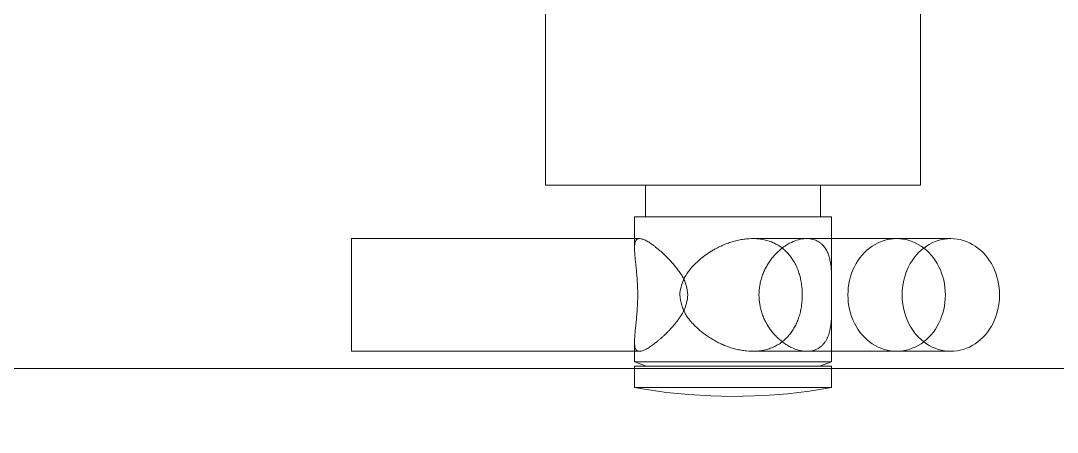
# Model space of a CAD drawing. Header units: metres. Extents: x -1 to 106, y -6 to 62.
# Drawn here: x 43.5265 to 43.6094, y 59.0753 to 59.1082 of the extents above; entities that cross this region are included whole.
import ezdxf

# ---------------------------------------------------------------- set-up
doc = ezdxf.new("R2010")
doc.units = ezdxf.units.M
doc.layers.add('ARQ_1100_BASE_TÉRREO_GARAGEM_dwg', color=7, linetype='Continuous', lineweight=5, true_color=0x767676)
doc.layers.add('KIRYA - PISO', color=7, linetype='Continuous', lineweight=5)
doc.layers.add('P-SANR-FIXT', color=7, linetype='Continuous', lineweight=5)

# ---------------------------------------------------------------- blocks, each defined once
blk = doc.blocks.new('UT_Ducha higiênica - UT_Ducha higiênica-V25-TÉRREO 1_20')
at = {"layer": 'P-SANR-FIXT'}
for p, q in [((-0.007875, 0.092941), (-0.007875, 0.091242)), ((-0.007875, 0.092941), (0.007875, 0.092941)), ((-0.007875, 0.092941), (0.007875, 0.092941)), ((0.007875, 0.091242), (0.007875, 0.092941)), ((-0.006925, 0.091242), (-0.007875, 0.090896)), ((-0.007875, 0.091242), (0.007875, 0.091242)), ((-0.007875, 0.091242), (0.007875, 0.091242)), ((-0.006925, 0.091242), (0.006925, 0.091242)), ((-0.006925, 0.091242), (0.006925, 0.091242)), ((0.007875, 0.090896), (0.006925, 0.091242)), ((-0.007875, 0.090896), (-0.007875, 0.086804)), ((-0.007875, 0.090896), (0.007875, 0.090896)), ((-0.007875, 0.090896), (0.007875, 0.090896)), ((0.007875, 0.089284), (0.007875, 0.090896)), ((-0.005897, 0.090043), (-0.017415, 0.090043)), ((-0.001568, 0.090043), (-0.013085, 0.090043)), ((0.0305, 0.090043), (0.007467, 0.090043)), ((0.0305, 0.085543), (0.0305, 0.090043)), ((0.0305, 0.081043), (0.0305, 0.085543)), ((-0.007875, 0.084281), (-0.007875, 0.0793)), ((0.007875, 0.0793), (0.007875, 0.081801)), ((-0.017415, 0.081043), (-0.005897, 0.081043)), ((-0.013085, 0.081043), (-0.001568, 0.081043)), ((0.007467, 0.081043), (0.0305, 0.081043)), ((-0.007875, 0.0793), (0.007875, 0.0793)), ((-0.007875, 0.0793), (0.007875, 0.0793)), ((-0.007, 0.0793), (-0.007, 0.076773)), ((-0.007, 0.0793), (0.007, 0.0793)), ((-0.007, 0.0793), (0.007, 0.0793)), ((0.007, 0.076773), (0.007, 0.0793)), ((-0.015, 0.076773), (-0.015, 0.0475)), ((0.015, 0.076773), (-0.015, 0.076773)), ((0.015, 0.076773), (-0.015, 0.076773)), ((-0.007, 0.076773), (0.007, 0.076773)), ((-0.007, 0.076773), (0.007, 0.076773)), ((0.015, 0.0475), (0.015, 0.076773))]:
    blk.add_line(p, q, dxfattribs=at)
at = {"layer": 'P-SANR-FIXT', "flags": 128}
for points in [[(-0.007875, 0.092941), (-0.00612, 0.093221), (-0.004356, 0.09343), (-0.002584, 0.093569), (-0.000809, 0.093637), (0, 0.093645)], [(0, 0.093645), (0.001776, 0.093609), (0.00355, 0.093502), (0.005318, 0.093325), (0.007077, 0.093077), (0.007875, 0.092941)]]:
    blk.add_lwpolyline(points, dxfattribs=at)
at = {"layer": 'P-SANR-FIXT'}
for centre, start_param, end_param in [((-0.017415, 0.085543), 4.712389, 7.853982), ((-0.013085, 0.085543), 4.712389, 7.853982), ((-0.017415, 0.085543), 1.570796, 4.712389), ((-0.013085, 0.085543), 1.570796, 4.712389)]:
    blk.add_ellipse(centre, major_axis=(0, 0.0045), ratio=0.866025, start_param=start_param, end_param=end_param, dxfattribs=at)
for points, knots in [([(-0.007875, 0.086804), (-0.007885, 0.087019), (-0.007883, 0.08733), (-0.007852, 0.087717), (-0.007815, 0.087994), (-0.00777, 0.088252), (-0.007718, 0.088492), (-0.007664, 0.08868), (-0.007612, 0.088825), (-0.007567, 0.08893), (-0.007518, 0.089032), (-0.00745, 0.089162), (-0.007355, 0.089315), (-0.007226, 0.08948), (-0.007074, 0.089629), (-0.006904, 0.089759), (-0.006719, 0.089866), (-0.006516, 0.089951), (-0.006293, 0.09001), (-0.006052, 0.090042), (-0.00571, 0.090046), (-0.005255, 0.089975), (-0.004768, 0.089797), (-0.004427, 0.089615), (-0.004235, 0.089497), (-0.004047, 0.089369), (-0.003815, 0.089192), (-0.003545, 0.088952), (-0.003332, 0.08873), (-0.003171, 0.088542), (-0.003056, 0.088395), (-0.002947, 0.088243), (-0.002806, 0.088034), (-0.002643, 0.087762), (-0.002472, 0.087418), (-0.002331, 0.08706), (-0.002221, 0.086691), (-0.002113, 0.086187), (-0.002079, 0.085801), (-0.002076, 0.085543)], [0, 0, 0, 0, 0.055556, 0.083333, 0.111111, 0.138889, 0.166667, 0.194444, 0.208333, 0.222222, 0.236111, 0.25, 0.277778, 0.305556, 0.333333, 0.361111, 0.388889, 0.416667, 0.444444, 0.472222, 0.5, 0.555556, 0.611111, 0.638889, 0.652778, 0.666667, 0.694444, 0.722222, 0.75, 0.763889, 0.777778, 0.791667, 0.805556, 0.833333, 0.861111, 0.888889, 0.916667, 0.944444, 1, 1, 1, 1]), ([(0.004259, 0.085543), (0.004235, 0.085827), (0.004151, 0.086241), (0.003979, 0.08669), (0.003861, 0.086936), (0.003763, 0.087115), (0.003656, 0.087287), (0.003499, 0.087507), (0.003282, 0.087765), (0.003045, 0.088007), (0.002847, 0.088193), (0.002695, 0.088331), (0.002539, 0.088464), (0.002324, 0.088634), (0.002046, 0.088835), (0.001755, 0.08902), (0.001516, 0.08916), (0.001333, 0.089262), (0.001147, 0.089358), (0.000893, 0.08948), (0.000569, 0.089617), (0.00017, 0.089759), (-0.000236, 0.089876), (-0.00065, 0.089965), (-0.00121, 0.090043), (-0.001907, 0.090056), (-0.002574, 0.089944), (-0.003078, 0.089777), (-0.003436, 0.089614), (-0.003769, 0.089416), (-0.004074, 0.089182), (-0.004306, 0.088959), (-0.004479, 0.088766), (-0.004602, 0.088615), (-0.004718, 0.088457), (-0.00486, 0.088238), (-0.005018, 0.08795), (-0.005177, 0.087583), (-0.00531, 0.087198), (-0.005417, 0.086798), (-0.005516, 0.086249), (-0.005544, 0.085825), (-0.00554, 0.085543)], [0, 0, 0, 0, 0.055556, 0.083333, 0.097222, 0.111111, 0.125, 0.138889, 0.166667, 0.194444, 0.208333, 0.222222, 0.236111, 0.25, 0.277778, 0.305556, 0.319444, 0.333333, 0.347222, 0.361111, 0.388889, 0.416667, 0.444444, 0.472222, 0.5, 0.555556, 0.611111, 0.638889, 0.666667, 0.694444, 0.722222, 0.75, 0.763889, 0.777778, 0.791667, 0.805556, 0.833333, 0.861111, 0.888889, 0.916667, 0.944444, 1, 1, 1, 1]), ([(0.003607, 0.085543), (0.003626, 0.085747), (0.003675, 0.086047), (0.003781, 0.086425), (0.00388, 0.086698), (0.004006, 0.086957), (0.004158, 0.087202), (0.004323, 0.087437), (0.004488, 0.087663), (0.004656, 0.087879), (0.004833, 0.088084), (0.005013, 0.088279), (0.005191, 0.088467), (0.005369, 0.088648), (0.005548, 0.088818), (0.005726, 0.088979), (0.0059, 0.089132), (0.006071, 0.089276), (0.00624, 0.08941), (0.006405, 0.089533), (0.006562, 0.089645), (0.006714, 0.089745), (0.00691, 0.089861), (0.007135, 0.089973), (0.007367, 0.090045), (0.007626, 0.090048), (0.007829, 0.089862), (0.007879, 0.089508), (0.007875, 0.089284)], [0, 0, 0, 0, 0.055556, 0.083333, 0.111111, 0.138889, 0.166667, 0.194444, 0.222222, 0.25, 0.277778, 0.305556, 0.333333, 0.361111, 0.388889, 0.416667, 0.444444, 0.472222, 0.5, 0.527778, 0.555556, 0.583333, 0.611111, 0.666667, 0.722222, 0.777778, 0.888889, 1, 1, 1, 1]), ([(0.007875, 0.089284), (0.007871, 0.089182), (0.00786, 0.088958), (0.007838, 0.088636), (0.007811, 0.088356), (0.007786, 0.088135), (0.00776, 0.087905), (0.007736, 0.087666), (0.007713, 0.087419), (0.007681, 0.08708), (0.007634, 0.086465), (0.007619, 0.085912), (0.007616, 0.085543)], [0, 0, 0, 0, 0.125, 0.25, 0.3125, 0.375, 0.4375, 0.5, 0.5625, 0.625, 0.75, 1, 1, 1, 1]), ([(-0.002076, 0.085543), (-0.002079, 0.085285), (-0.002113, 0.084898), (-0.002221, 0.084394), (-0.002331, 0.084025), (-0.002472, 0.083667), (-0.002643, 0.083324), (-0.002806, 0.083051), (-0.002947, 0.082842), (-0.003056, 0.08269), (-0.003171, 0.082543), (-0.003332, 0.082355), (-0.003545, 0.082134), (-0.00377, 0.081934), (-0.003955, 0.081787), (-0.004094, 0.081684), (-0.004235, 0.081588), (-0.004427, 0.08147), (-0.004768, 0.081289), (-0.005255, 0.08111), (-0.00571, 0.081039), (-0.006052, 0.081043), (-0.006293, 0.081075), (-0.006516, 0.081135), (-0.006719, 0.081219), (-0.006873, 0.081309), (-0.006989, 0.081391), (-0.007086, 0.08147), (-0.007188, 0.081567), (-0.007326, 0.081727), (-0.007442, 0.081905), (-0.007544, 0.082102), (-0.007636, 0.082312), (-0.00772, 0.08259), (-0.007781, 0.082895), (-0.007824, 0.083161), (-0.007859, 0.083439), (-0.007884, 0.083807), (-0.007882, 0.08412), (-0.007875, 0.084281)], [0, 0, 0, 0, 0.055556, 0.083333, 0.111111, 0.138889, 0.166667, 0.194444, 0.208333, 0.222222, 0.236111, 0.25, 0.277778, 0.305556, 0.319444, 0.333333, 0.347222, 0.361111, 0.388889, 0.444444, 0.5, 0.527778, 0.555556, 0.583333, 0.611111, 0.638889, 0.652778, 0.666667, 0.6875, 0.708333, 0.75, 0.770833, 0.791667, 0.833333, 0.875, 0.895833, 0.916667, 0.958333, 1, 1, 1, 1]), ([(-0.00554, 0.085543), (-0.005544, 0.08526), (-0.005516, 0.084837), (-0.005417, 0.084288), (-0.00531, 0.083887), (-0.005177, 0.083502), (-0.005018, 0.083135), (-0.00486, 0.082847), (-0.004718, 0.082628), (-0.004602, 0.08247), (-0.004479, 0.082319), (-0.004306, 0.082126), (-0.004074, 0.081904), (-0.003769, 0.081669), (-0.003436, 0.081471), (-0.003078, 0.081308), (-0.002574, 0.081141), (-0.001907, 0.08103), (-0.00121, 0.081043), (-0.00065, 0.08112), (-0.000236, 0.081209), (0.00017, 0.081326), (0.000569, 0.081468), (0.000893, 0.081606), (0.001147, 0.081727), (0.001364, 0.08184), (0.001607, 0.081976), (0.001961, 0.082193), (0.002299, 0.082428), (0.002618, 0.082686), (0.002924, 0.08296), (0.003287, 0.083317), (0.003589, 0.08369), (0.003803, 0.084035), (0.003988, 0.0844), (0.00417, 0.084912), (0.004241, 0.085329), (0.004259, 0.085543)], [0, 0, 0, 0, 0.055556, 0.083333, 0.111111, 0.138889, 0.166667, 0.194444, 0.208333, 0.222222, 0.236111, 0.25, 0.277778, 0.305556, 0.333333, 0.361111, 0.388889, 0.444444, 0.5, 0.527778, 0.555556, 0.583333, 0.611111, 0.638889, 0.652778, 0.666667, 0.6875, 0.708333, 0.75, 0.770833, 0.791667, 0.833333, 0.875, 0.890625, 0.916667, 0.958333, 1, 1, 1, 1]), ([(0.007875, 0.081801), (0.007879, 0.081577), (0.007829, 0.081224), (0.007626, 0.081038), (0.007367, 0.081041), (0.007135, 0.081113), (0.00691, 0.081224), (0.006714, 0.08134), (0.00655, 0.081449), (0.006365, 0.081581), (0.006156, 0.08174), (0.005978, 0.081886), (0.005835, 0.08201), (0.005689, 0.082139), (0.005503, 0.082309), (0.005316, 0.082489), (0.005169, 0.082642), (0.005021, 0.082799), (0.004833, 0.083001), (0.004649, 0.083215), (0.004509, 0.083395), (0.004373, 0.083582), (0.004197, 0.083822), (0.004036, 0.084076), (0.003926, 0.08429), (0.003833, 0.084511), (0.003698, 0.084915), (0.003631, 0.085287), (0.003607, 0.085543)], [0, 0, 0, 0, 0.111111, 0.222222, 0.277778, 0.333333, 0.388889, 0.416667, 0.444444, 0.479167, 0.513889, 0.548611, 0.565972, 0.583333, 0.618056, 0.652778, 0.670139, 0.6875, 0.722222, 0.756944, 0.774306, 0.791667, 0.826389, 0.861111, 0.878472, 0.895833, 0.930556, 1, 1, 1, 1]), ([(0.007616, 0.085543), (0.007619, 0.085173), (0.007634, 0.08462), (0.007681, 0.084005), (0.007713, 0.083667), (0.007736, 0.083419), (0.00776, 0.08318), (0.007786, 0.08295), (0.007811, 0.08273), (0.007838, 0.082449), (0.00786, 0.082127), (0.007871, 0.081903), (0.007875, 0.081801)], [0, 0, 0, 0, 0.25, 0.375, 0.4375, 0.5, 0.5625, 0.625, 0.6875, 0.75, 0.875, 1, 1, 1, 1])]:
    blk.add_open_spline(points, degree=3, knots=knots, dxfattribs=at)
for points in [[(-0.007866, 0.085543), (-0.007869, 0.08577), (-0.00787, 0.086211), (-0.007871, 0.086613), (-0.007875, 0.086804)], [(-0.007875, 0.084281), (-0.007871, 0.084472), (-0.00787, 0.084875), (-0.007869, 0.085315), (-0.007866, 0.085543)]]:
    blk.add_open_spline(points, degree=3, dxfattribs=at)
blk = doc.blocks.new('ARQ_1100_BASE_TÉRREO_GARAGEM_dwg-3696053-TÉRREO 1_20')
at = {"layer": 'KIRYA - PISO', "true_color": 0xaaaaaa}
h = blk.add_hatch(dxfattribs=at)
h.set_pattern_fill('FP_1', color=253, style=0, pattern_type=2)
h.set_pattern_definition([(0, (-4539.02, -1079.475), (0, 0.635), []), (90, (-4539.02, -1079.475), (-0.635, 4e-17), [])])
h.paths.add_polyline_path([(42.585797, 57.721751), (42.685797, 57.721751), (42.685795, 57.835935), (42.71079, 57.835936), (42.71079, 57.862082), (43.420793, 57.871498), (43.420794, 57.835832), (43.445793, 57.853806), (43.445793, 57.871829), (45.585797, 57.871829), (45.585797, 59.171829), (45.098423, 59.171829), (45.105236, 59.154373), (45.105236, 59.114396), (45.058804, 59.114398), (45.058804, 59.171829), (44.995622, 59.171829), (44.98345, 59.023725), (44.971282, 59.171829), (44.89848, 59.171829), (44.905293, 59.154375), (44.905293, 59.114376), (44.858238, 59.114401), (44.858238, 59.171829), (43.515224, 59.168749), (43.503452, 59.161734), (43.484497, 59.17183), (43.385798, 59.17183), (43.182448, 59.116618), (43.187621, 59.089673), (43.191156, 59.089673), (43.18623, 58.814205), (43.182448, 58.79123), (43.180804, 58.750302), (42.812858, 58.74569), (42.812858, 58.750293), (42.812858, 58.751946), (42.812858, 58.787718), (42.799751, 58.79123), (42.789889, 58.801092), (42.781449, 58.814565), (42.786279, 59.089673), (42.800481, 59.113204), (42.805889, 59.119892), (42.585797, 59.171829), (42.585797, 57.835935)])
h.paths.add_polyline_path([(42.75077, 57.871747), (42.71079, 57.871751), (42.71077, 58.571602), (42.750771, 58.571601), (42.75079, 57.871752)])
h.paths.add_polyline_path([(43.850472, 58.538179), (43.795933, 58.554745), (43.750939, 58.584398), (43.722455, 58.61629), (43.702295, 58.653403), (43.690916, 58.695825), (43.686724, 58.754887), (43.684646, 59.046633), (43.674662, 59.06446), (43.672885, 59.072733), (43.677552, 59.141957), (43.699592, 59.157198), (43.707724, 59.159538), (44.055144, 59.15471), (44.070708, 59.131461), (44.072563, 59.102555), (44.069487, 59.058419), (44.058724, 59.039456), (44.057735, 58.721658), (44.045812, 58.660236), (44.023061, 58.61629), (43.994576, 58.584398), (43.96294, 58.561755), (43.938373, 58.548858), (43.895071, 58.538182)])
h.paths.add_polyline_path([(42.840578, 58.773401), (43.159343, 58.773401), (43.159343, 58.78279), (42.835906, 58.78279), (42.835919, 58.773401)])
h.paths.add_polyline_path([(42.991447, 58.892979), (43.011529, 58.906073), (43.005399, 58.906073), (42.983879, 58.908546), (42.97259, 58.918791), (42.967934, 58.932437), (42.961681, 58.938685), (42.955583, 58.920069), (42.964599, 58.901661), (42.983246, 58.892996), (42.98985, 58.892982)])
h.paths.add_polyline_path([(42.997625, 58.914531), (43.0152, 58.927887), (43.012532, 58.936023), (42.997625, 58.948525), (42.982605, 58.94846), (42.97989, 58.928271), (42.990596, 58.917442), (42.996938, 58.914815)])
h.paths.add_polyline_path([(44.056529, 59.02468), (44.056852, 59.024932), (44.056529, 59.024932)])
h.paths.add_polyline_path([(43.583452, 59.10942), (43.570376, 59.119892), (43.568535, 59.124337), (43.572904, 59.134885), (43.583452, 59.139254), (43.594, 59.134885), (43.596077, 59.118804), (43.590486, 59.112333)])
h.paths.add_polyline_path([(44.995619, 59.113705), (44.992917, 59.114398), (44.996927, 59.113705)])
h.paths.add_polyline_path([(43.173261, 59.119892), (43.182448, 59.120308), (43.385798, 59.17183), (42.585797, 59.171829), (42.831609, 59.121448), (43.159381, 59.119892)])
h.paths.add_polyline_path([(43.484497, 59.133048), (43.488481, 59.158811), (43.491679, 59.149962), (43.486497, 59.137758)])
h.paths.add_polyline_path([(43.522407, 59.133048), (43.518008, 59.157664), (43.522407, 59.154509), (43.522407, 59.134885)])

msp = doc.modelspace()

# ---------------------------------------------------------------- block references
at = {"layer": 'ARQ_1100_BASE_TÉRREO_GARAGEM_dwg', "color": 253, "true_color": 0xaaaaaa}
msp.add_blockref('ARQ_1100_BASE_TÉRREO_GARAGEM_dwg-3696053-TÉRREO 1_20', (0, 0), dxfattribs=at)
at = {"layer": 'P-SANR-FIXT', "rotation": 180}
msp.add_blockref('UT_Ducha higiênica - UT_Ducha higiênica-V25-TÉRREO 1_20', (43.583452, 59.171837), dxfattribs=at)

doc.saveas('drawing.dxf')
